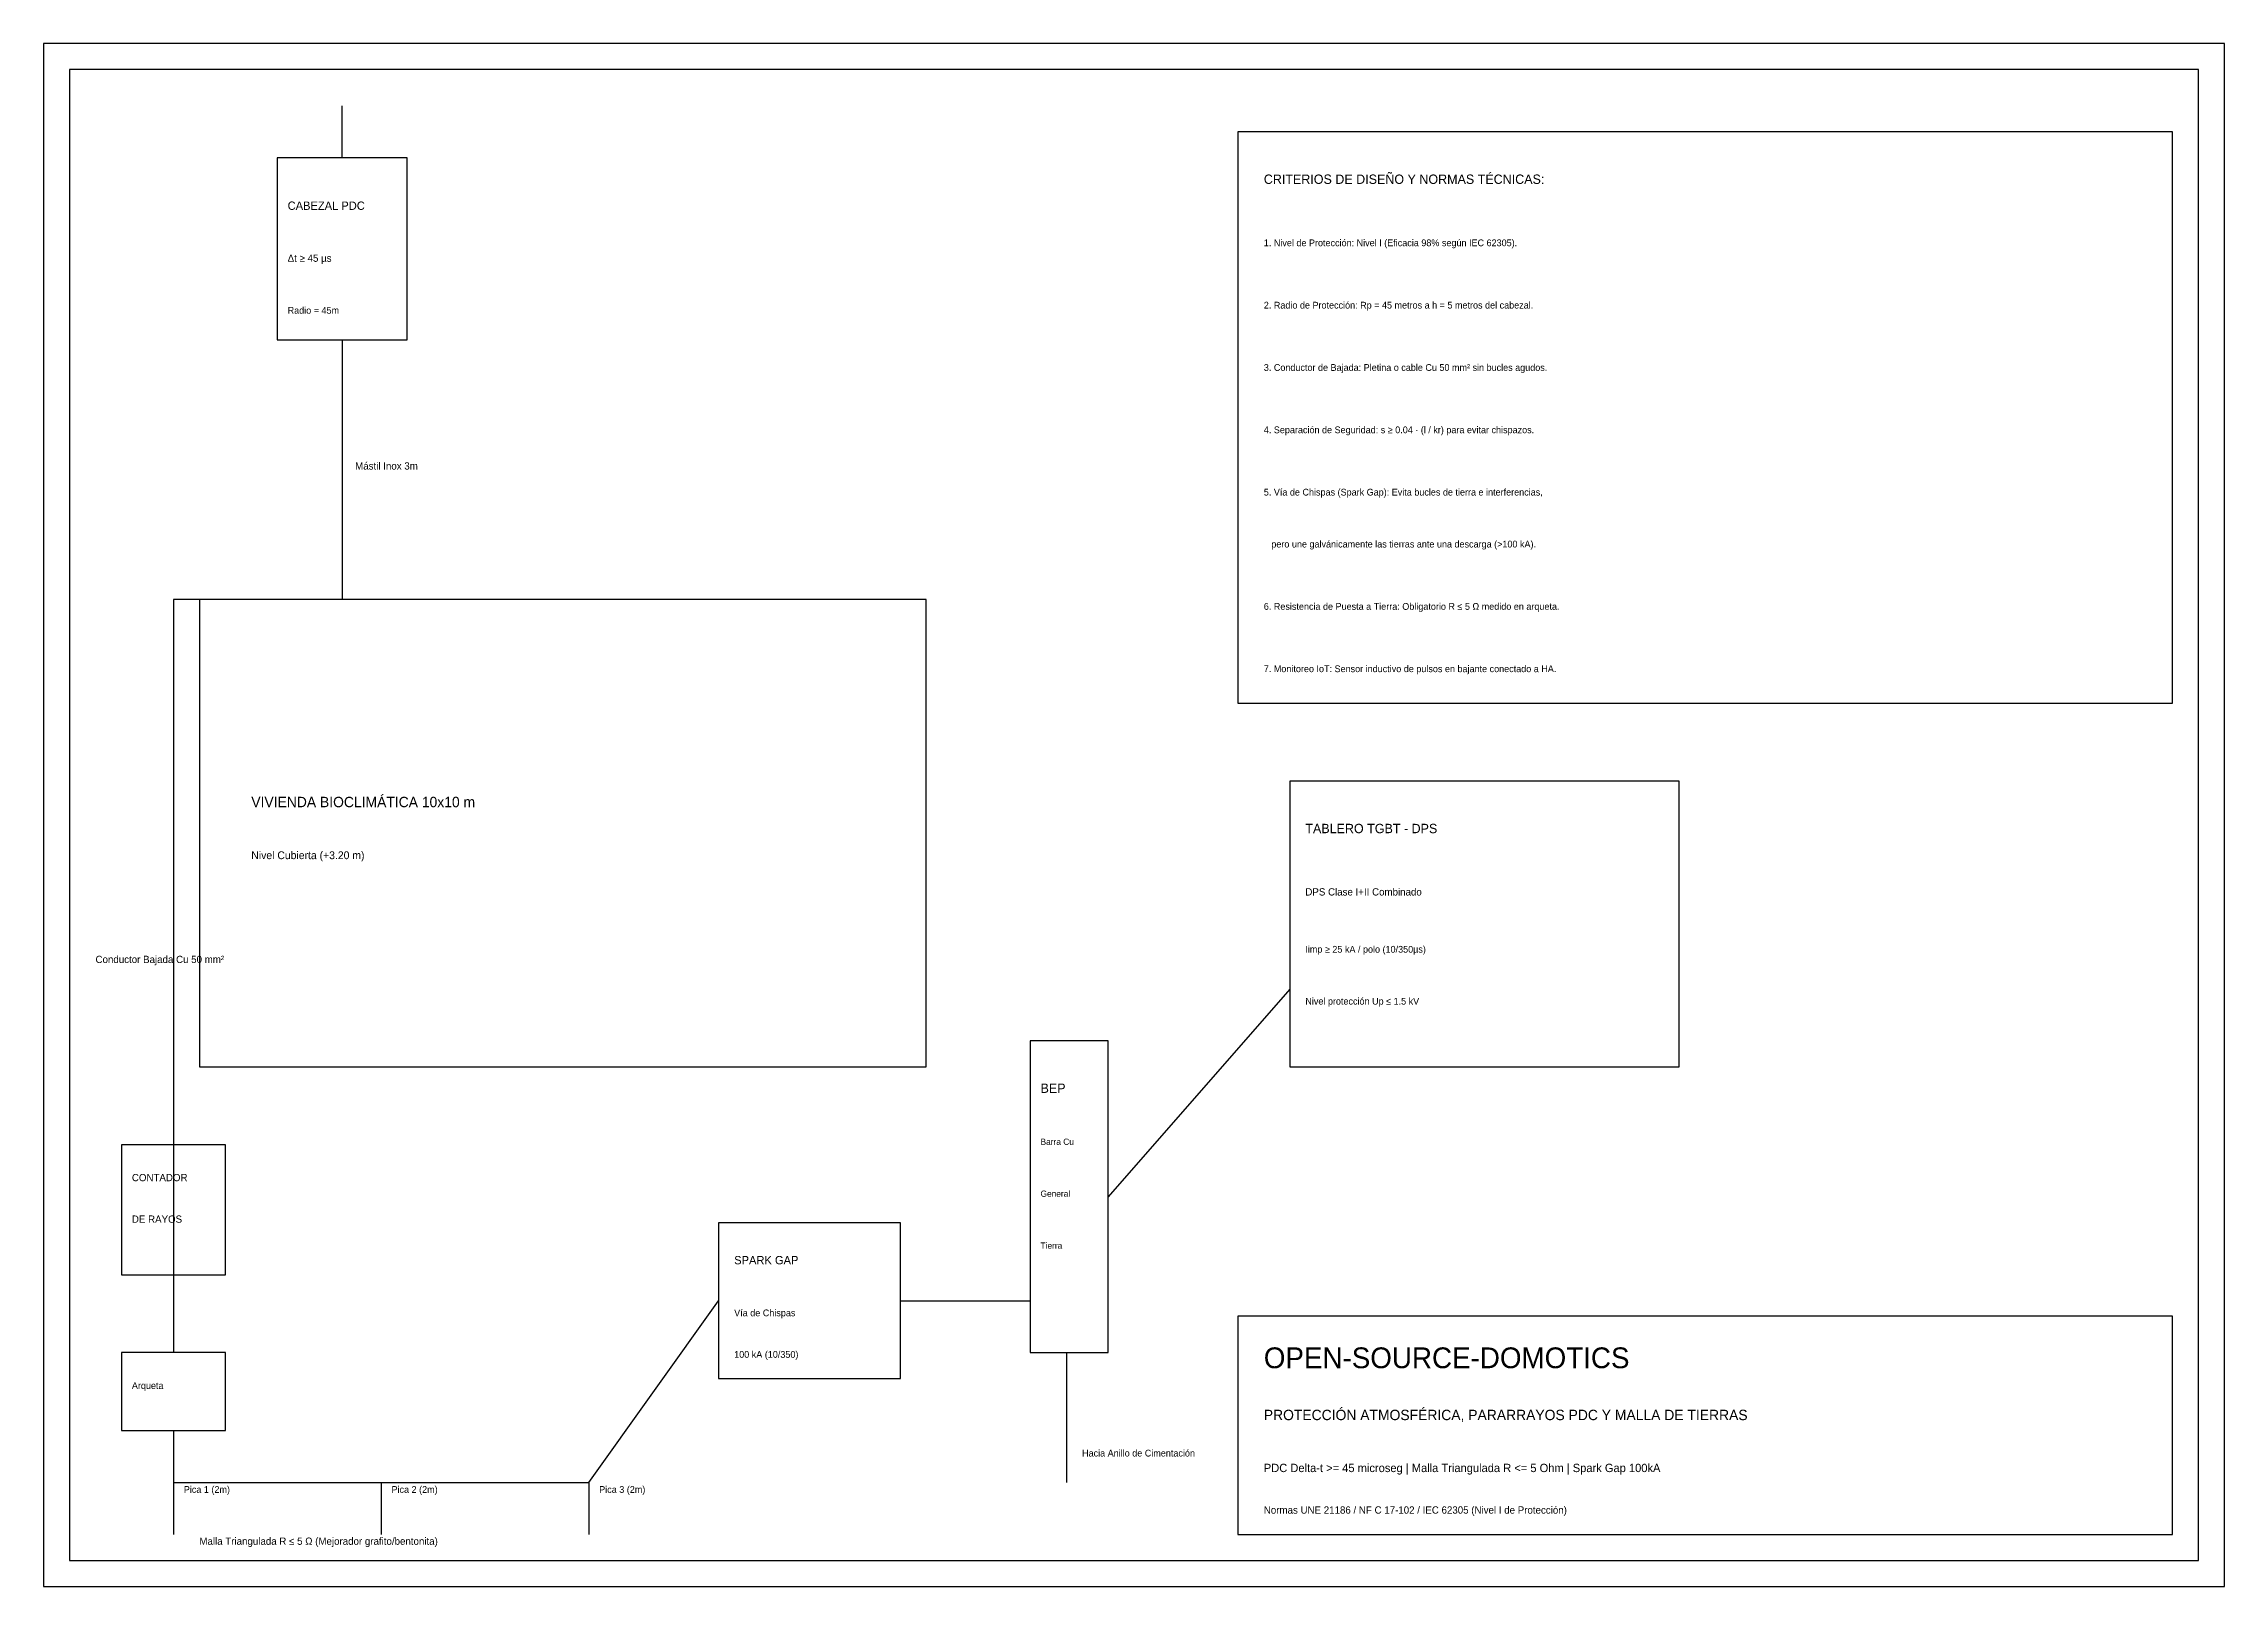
# Model space of a CAD drawing. Extents: x 0 to 420, y 0 to 297.
import ezdxf

# ---------------------------------------------------------------- set-up
doc = ezdxf.new("R2010")
doc.units = 0
for name, color, linetype in [('BAJADA_COBRE', 3, 'CONTINUOUS'), ('CABEZAL_PDC', 1, 'CONTINUOUS'), ('EQUIPOTENCIAL_DPS', 4, 'CONTINUOUS'), ('MARCO_ROTULO', 7, 'CONTINUOUS'), ('RED_TIERRAS', 2, 'CONTINUOUS'), ('TEXTO_NOTAS', 7, 'CONTINUOUS')]:
    doc.layers.add(name, color=color, linetype=linetype)

msp = doc.modelspace()

# ---------------------------------------------------------------- linework, layer by layer
at = {"layer": 'BAJADA_COBRE'}
for p, q in [((57.5, 190), (25, 190)), ((25, 190), (25, 45))]:
    msp.add_line(p, q, dxfattribs=at)
at = {"layer": 'CABEZAL_PDC'}
for p, q in [((57.5, 275), (57.5, 285)), ((70, 275), (45, 275)), ((45, 275), (45, 240)), ((70, 240), (70, 275)), ((45, 240), (70, 240)), ((57.5, 240), (57.5, 190))]:
    msp.add_line(p, q, dxfattribs=at)
at = {"layer": 'EQUIPOTENCIAL_DPS'}
for p, q in [((315, 155), (240, 155)), ((240, 155), (240, 100)), ((315, 100), (315, 155)), ((240, 115), (205, 75)), ((205, 105), (190, 105)), ((190, 105), (190, 45)), ((205, 45), (205, 105)), ((240, 100), (315, 100)), ((35, 85), (15, 85)), ((15, 85), (15, 60)), ((35, 60), (35, 85)), ((165, 70), (130, 70)), ((130, 70), (130, 40)), ((165, 40), (165, 70)), ((15, 60), (35, 60)), ((190, 45), (205, 45)), ((130, 40), (165, 40))]:
    msp.add_line(p, q, dxfattribs=at)
at = {"layer": 'MARCO_ROTULO'}
for p, q in [((420, 297), (0, 297)), ((0, 297), (0, 0)), ((420, 0), (420, 297)), ((415, 292), (5, 292)), ((5, 292), (5, 5)), ((415, 5), (415, 292)), ((410, 280), (230, 280)), ((230, 280), (230, 170)), ((410, 170), (410, 280)), ((170, 190), (30, 190)), ((30, 190), (30, 100)), ((170, 100), (170, 190)), ((230, 170), (410, 170)), ((30, 100), (170, 100)), ((410, 52), (230, 52)), ((230, 52), (230, 10)), ((410, 10), (410, 52)), ((230, 10), (410, 10)), ((5, 5), (415, 5)), ((0, 0), (420, 0))]:
    msp.add_line(p, q, dxfattribs=at)
at = {"layer": 'RED_TIERRAS'}
for p, q in [((105, 20), (130, 55)), ((165, 55), (190, 55)), ((35, 45), (15, 45)), ((15, 45), (15, 30)), ((35, 30), (35, 45)), ((197, 45), (197, 20)), ((15, 30), (35, 30)), ((25, 30), (25, 10)), ((25, 20), (65, 20)), ((65, 20), (65, 10)), ((65, 20), (105, 20)), ((105, 20), (105, 10))]:
    msp.add_line(p, q, dxfattribs=at)

# ---------------------------------------------------------------- texts
at = {"layer": 'TEXTO_NOTAS'}
for s, height, p in [('CRITERIOS DE DISEÑO Y NORMAS TÉCNICAS:', 1.8, (235, 270)), ('CABEZAL PDC', 1.6, (47, 265)), ('Δt ≥ 45 µs', 1.4, (47, 255)), ('1. Nivel de Protección: Nivel I (Eficacia 98% según IEC 62305).', 1.3, (235, 258)), ('Radio = 45m', 1.3, (47, 245)), ('2. Radio de Protección: Rp = 45 metros a h = 5 metros del cabezal.', 1.3, (235, 246)), ('3. Conductor de Bajada: Pletina o cable Cu 50 mm² sin bucles agudos.', 1.3, (235, 234)), ('4. Separación de Seguridad: s ≥ 0.04 · (l / kr) para evitar chispazos.', 1.3, (235, 222)), ('Mástil Inox 3m', 1.4, (60, 215)), ('5. Vía de Chispas (Spark Gap): Evita bucles de tierra e interferencias,', 1.3, (235, 210)), ('   pero une galvánicamente las tierras ante una descarga (>100 kA).', 1.3, (235, 200)), ('6. Resistencia de Puesta a Tierra: Obligatorio R ≤ 5 Ω medido en arqueta.', 1.3, (235, 188)), ('7. Monitoreo IoT: Sensor inductivo de pulsos en bajante conectado a HA.', 1.3, (235, 176)), ('VIVIENDA BIOCLIMÁTICA 10x10 m', 2, (40, 150)), ('TABLERO TGBT - DPS', 1.8, (243, 145)), ('Nivel Cubierta (+3.20 m)', 1.5, (40, 140)), ('DPS Clase I+II Combinado', 1.4, (243, 133)), ('Iimp ≥ 25 kA / polo (10/350µs)', 1.3, (243, 122)), ('Conductor Bajada Cu 50 mm²', 1.4, (10, 120)), ('Nivel protección Up ≤ 1.5 kV', 1.3, (243, 112)), ('BEP', 1.8, (192, 95)), ('Barra Cu', 1.2, (192, 85)), ('CONTADOR', 1.4, (17, 78)), ('General', 1.2, (192, 75)), ('DE RAYOS', 1.4, (17, 70)), ('SPARK GAP', 1.6, (133, 62)), ('Tierra', 1.2, (192, 65)), ('Vía de Chispas', 1.3, (133, 52)), ('100 kA (10/350)', 1.3, (133, 44)), ('OPEN-SOURCE-DOMOTICS', 4, (235, 42)), ('Arqueta', 1.3, (17, 38)), ('PROTECCIÓN ATMOSFÉRICA, PARARRAYOS PDC Y MALLA DE TIERRAS', 2, (235, 32)), ('Hacia Anillo de Cimentación', 1.3, (200, 25)), ('PDC Delta-t >= 45 microseg | Malla Triangulada R <= 5 Ohm | Spark Gap 100kA', 1.6, (235, 22)), ('Pica 1 (2m)', 1.3, (27, 18)), ('Pica 2 (2m)', 1.3, (67, 18)), ('Pica 3 (2m)', 1.3, (107, 18)), ('Normas UNE 21186 / NF C 17-102 / IEC 62305 (Nivel I de Protección)', 1.4, (235, 14)), ('Malla Triangulada R ≤ 5 Ω (Mejorador grafito/bentonita)', 1.4, (30, 8))]:
    msp.add_text(s, height=height, dxfattribs=at).set_placement(p)

doc.saveas('drawing.dxf')
